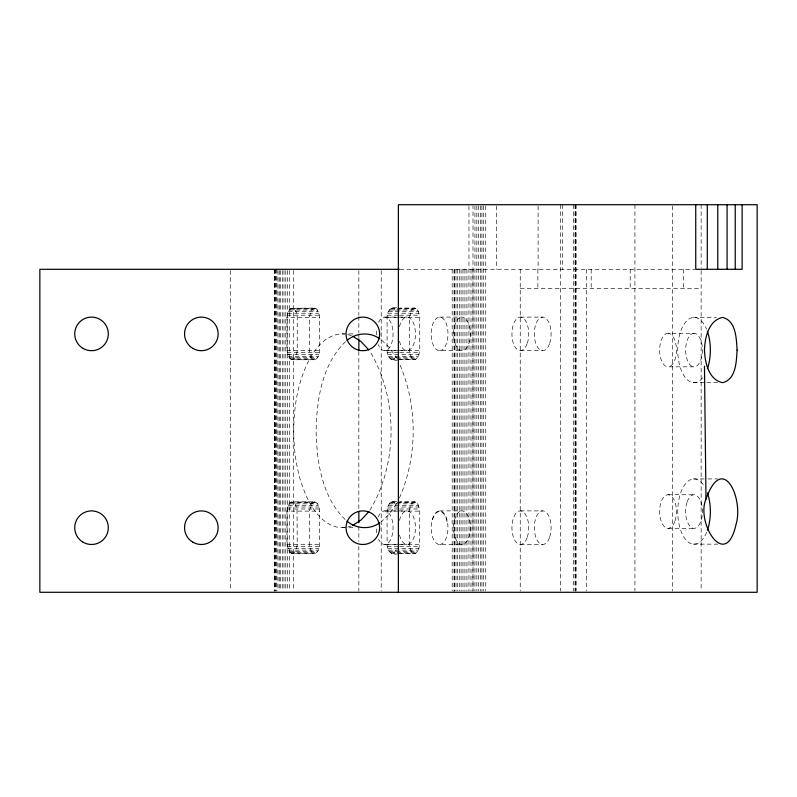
<?xml version="1.0" encoding="UTF-8"?>
<svg xmlns="http://www.w3.org/2000/svg" width="797" height="797" viewBox="0 0 797 797"><rect width="100%" height="100%" fill="white"/><g stroke="black" fill="none" stroke-linecap="round" stroke-linejoin="round"><path stroke-width="0.6" stroke-dasharray="3.98 2.99" d="M286.96 317.316L288.255 311.488L291.025 308.29L314.476 308.06L316.578 308.957L318.949 313.231L319.617 317.316L319.617 350.491C319.288 353.898 318.491 358.959 314.476 359.746L292.1 359.746L289.062 357.763L286.96 350.491L286.96 317.316L319.617 317.316M286.96 511.116C287.289 507.699 288.076 502.638 292.1 501.861L314.476 501.861C318.491 502.638 319.288 507.699 319.617 511.116L319.617 544.281C319.288 547.688 318.491 552.759 314.476 553.536L292.1 553.536L289.062 551.564L286.96 544.281L286.96 511.116L319.617 511.116M398.44 359.746C391.646 362.406 386.714 356.757 387.083 350.491L387.083 317.316C386.714 311.039 391.646 305.39 398.44 308.06M398.44 553.536C391.646 556.206 386.714 550.558 387.083 544.281L387.083 511.116C386.714 504.84 391.646 499.191 398.44 501.861M399.686 359.746L415.675 359.517L418.445 356.319L419.74 350.491L419.74 317.316L418.445 311.488L416.701 308.957L414.599 308.06L399.686 308.06M399.686 553.536L415.675 553.307L418.445 550.119L419.74 544.281L419.74 511.116L418.445 505.278L416.701 502.748L414.599 501.861L399.686 501.861M399.436 498.015C417.758 455.954 417.758 405.643 399.436 363.581M396.059 356.319L394.326 358.849L392.224 359.746M396.059 550.119L394.326 552.64L392.224 553.536M396.577 503.485L389.464 513.886L381.524 521.547M369.898 510.249C398.092 463.256 398.072 398.809 370.147 351.696M345.579 341.634C321.988 364.339 316.788 399.516 316.09 430.798C316.788 462.081 321.988 497.258 345.579 519.963M351.238 525.98L347.631 527.076M314.476 308.06L311.438 310.033L309.336 317.316L309.555 352.603L311.438 357.763L314.476 359.746M414.599 308.06L411.561 310.033L409.459 317.316L409.688 352.603L411.561 357.763L414.599 359.746M292.1 359.746C296.115 358.959 296.902 353.898 297.231 350.491L297.231 317.316C296.902 313.908 296.115 308.847 292.1 308.06M314.476 501.861L311.438 503.834L309.336 511.116L309.555 546.393L311.438 551.564L314.476 553.536M414.599 501.861C410.585 502.638 409.788 507.699 409.459 511.116L409.459 544.281C409.788 547.688 410.585 552.759 414.599 553.536M292.1 553.536C296.115 552.759 296.902 547.688 297.231 544.281L297.012 508.994L295.129 503.834L292.1 501.861M344.593 527.574C328.354 528.989 316.12 514.912 309.216 501.851C298.178 480.82 294.173 456.781 293.724 433.229C293.565 409.319 297.132 384.901 307.473 363.153C314.148 349.465 325.485 334.302 342.162 333.903L353.35 333.903M668.225 333.266L667.697 333.266A16.797 8.398 90 0 0 659.627 350.192A16.797 8.398 90 0 0 667.836 366.839L694.376 366.829A16.797 8.398 -90 0 0 702.436 349.913A16.797 8.398 -90 0 0 694.237 333.266L668.225 333.266A16.797 8.398 90 0 1 676.424 349.913A16.797 8.398 90 0 1 668.364 366.829L667.836 366.839M694.237 333.266L693.709 333.266A16.797 8.398 -90 0 0 685.639 350.192A16.797 8.398 -90 0 0 693.848 366.839M693.221 317.475L716.453 317.435M693.221 478.967L706.67 478.947M707.895 478.947L717.679 478.927M399.885 269.306L694.974 269.306M520.242 288.683L701.141 288.683M291.025 308.29L315.552 308.29M391.148 308.29L415.675 308.29M289.998 308.957L316.578 308.957M390.122 308.957L416.701 308.957M289.062 310.033L317.515 310.033M389.185 310.033L417.638 310.033M288.255 311.488L318.312 311.488M388.378 311.488L418.445 311.488M287.617 313.231L318.949 313.231M387.75 313.231L419.073 313.231M287.179 315.204L319.388 315.204M387.312 315.204L398.5 315.204M399.626 315.204L419.511 315.204M384.672 317.106L407.048 317.106M439.585 317.106L461.961 317.106A16.797 8.398 -90 0 1 469.234 342.302A16.797 8.398 -90 0 1 454.688 342.302A16.797 8.398 -90 0 1 461.961 317.106M520.331 317.106L542.707 317.106M387.083 317.316L419.74 317.316M286.96 350.491L319.617 350.491M387.083 350.491L419.74 350.491M384.672 350.7L407.048 350.7M439.585 350.7A16.797 8.398 90 0 0 446.858 325.505A16.797 8.398 90 0 0 432.313 325.505A16.797 8.398 90 0 0 439.585 350.7L461.961 350.7M520.331 350.7L542.707 350.7M287.179 352.603L319.388 352.603M387.312 352.603L398.5 352.603M399.626 352.603L419.511 352.603M287.617 354.575L318.949 354.575M387.75 354.575L419.073 354.575M288.255 356.319L318.312 356.319M388.378 356.319L418.445 356.319M289.062 357.763L317.515 357.763M389.185 357.763L417.638 357.763M289.998 358.849L316.578 358.849M390.122 358.849L416.701 358.849M291.025 359.517L315.552 359.517M391.148 359.517L415.675 359.517M667.996 494.748L694.008 494.748M291.025 502.08L315.552 502.08M391.148 502.08L415.675 502.08M289.998 502.748L316.578 502.748M390.122 502.748L416.701 502.748M289.062 503.834L317.515 503.834M389.185 503.834L417.638 503.834M288.255 505.278L318.312 505.278M388.378 505.278L418.445 505.278M287.617 507.022L318.949 507.022M387.75 507.022L419.073 507.022M287.179 508.994L319.388 508.994M387.312 508.994L398.5 508.994M399.626 508.994L419.511 508.994M384.672 510.897L407.048 510.897M439.585 510.897L461.961 510.897A16.797 8.398 -90 0 1 469.234 536.092A16.797 8.398 -90 0 1 454.688 536.092A16.797 8.398 -90 0 1 461.961 510.897M520.331 510.897L542.707 510.897M387.083 511.116L419.74 511.116M342.162 527.694L353.35 527.694M668.065 528.341L694.077 528.341M286.96 544.281L319.617 544.281M387.083 544.281L419.74 544.281M384.672 544.49L407.048 544.49M439.585 544.49A16.797 8.398 90 0 0 446.858 519.295A16.797 8.398 90 0 0 432.313 519.295A16.797 8.398 90 0 0 439.585 544.49L461.961 544.49M520.331 544.49L542.707 544.49M287.179 546.393L319.388 546.393M387.312 546.393L398.5 546.393M399.626 546.393L419.511 546.393M287.617 548.366L318.949 548.366M387.75 548.366L419.073 548.366M288.255 550.119L318.312 550.119M388.378 550.119L418.445 550.119M289.062 551.564L317.515 551.564M389.185 551.564L417.638 551.564M289.998 552.64L316.578 552.64M390.122 552.64L416.701 552.64M291.025 553.307L315.552 553.307M391.148 553.307L415.675 553.307M693.221 382.63L705.445 382.65M706.67 382.65L717.679 382.67M693.221 544.122L717.679 544.162M342.162 333.903L344.593 334.023M392.224 308.06L394.326 308.957L396.059 311.488M392.224 501.861L394.326 502.748L396.059 505.278M347.631 334.521L351.537 335.736M381.524 340.05L389.464 347.711L396.577 358.112M701.141 204.709L701.141 268.061M701.141 270.512L701.141 591.045M683.487 269.306L683.487 288.683M672.359 205.945L672.359 591.055M634.92 204.709L634.92 591.045M630.198 269.306L630.198 288.683M591.185 269.306L591.185 288.683M586.453 269.306L586.453 591.045M575.982 204.709L575.982 591.055M575.872 204.709L575.872 591.055M575.554 204.709L575.564 591.055M575.026 204.709L575.036 591.055M573.382 204.709L573.392 591.055M562.672 204.709L562.672 269.306M560.47 204.709L560.47 591.055M538.095 205.945L538.095 269.306M537.885 269.306L537.885 288.683M520.242 269.306L520.242 591.045M496.461 205.945L496.461 269.306M485.742 205.945L485.752 591.055M483.361 205.945L483.371 591.055M481.926 205.945L481.936 591.055M480.352 205.945L480.352 591.055M478.648 205.945L478.658 591.055M476.845 205.945L476.845 591.055M474.952 205.945L474.952 591.055M472.99 269.306L472.99 591.055L472.99 205.945M470.987 269.306L470.987 591.055M468.955 205.945L468.965 591.055M466.942 269.306L466.942 591.055M464.94 269.306L464.94 591.055M462.977 269.306L462.977 591.055M461.084 269.306L461.084 591.055M459.271 269.306L459.271 591.055M457.578 269.306L457.578 591.055M455.994 269.306L455.994 591.055M454.559 269.306L454.559 591.055M454.051 269.306L454.051 592.291M452.178 269.306L452.178 591.055M381.215 270.542L381.215 331.422M381.215 332.658L381.215 526.458M381.215 527.694L381.215 591.055M358.839 270.542L358.839 315.263M358.839 316.509L358.839 332.658M358.839 333.903L358.839 337.629M358.839 351.298L358.839 510.299M358.839 526.458L358.839 541.362M358.839 546.334L358.839 591.055M293.675 270.542L293.675 591.055M289.65 270.542L289.65 591.055M287.687 270.542L287.687 591.055M285.794 270.542L285.794 591.055M283.991 270.542L283.991 591.055M282.287 270.542L282.287 591.055M280.713 270.542L280.713 591.055M279.279 270.542L279.279 591.055M278.004 270.542L278.004 591.055M276.898 269.306L276.898 591.055M275.981 269.306L275.981 591.055M275.254 269.306L275.254 591.055M274.726 269.306L274.726 591.055M274.407 269.306L274.407 591.055M274.307 269.306L274.307 591.055M230.273 270.542L230.273 591.055M702.675 377.738A32.617 16.309 90 0 1 680.598 368.503A32.617 16.309 90 0 1 684.234 323.99A32.617 16.309 90 0 1 706.63 329.31M706.63 532.286A32.617 16.309 90 0 1 683.806 536.929A32.617 16.309 90 0 1 681.246 491.321A32.617 16.309 90 0 1 704.03 485.752M378.206 516.994A16.797 8.398 90 0 1 390.291 515.211A16.797 8.398 90 0 1 390.669 539.449A16.797 8.398 90 0 1 378.555 539.19M376.682 532.884A16.797 8.398 90 0 1 376.294 526.638M378.555 322.406A16.797 8.398 -90 0 1 390.669 322.147A16.797 8.398 -90 0 1 390.291 346.386A16.797 8.398 -90 0 1 378.206 344.613M376.294 334.959A16.797 8.398 -90 0 1 376.682 328.713M432.592 519.624A16.149 8.07 -90 0 1 440.631 511.684A16.149 8.07 -90 0 1 447.386 523.519M399.456 520.541A16.797 8.398 -90 0 1 412.268 514.533A16.797 8.398 -90 0 1 412.268 540.854A16.797 8.398 -90 0 1 399.456 534.847M399.456 326.75A16.797 8.398 -90 0 1 412.268 320.743A16.797 8.398 -90 0 1 412.268 347.064A16.797 8.398 -90 0 1 399.456 341.056M687.024 502.309A16.797 8.398 90 0 0 693.549 528.311A16.797 8.398 90 0 0 701.549 504.013A16.797 8.398 90 0 0 687.024 502.309M549.701 343.198A16.797 8.398 -90 0 0 543.235 317.136A16.797 8.398 -90 0 0 535.186 341.365A16.797 8.398 -90 0 0 549.701 343.198M549.701 536.989A16.797 8.398 -90 0 0 543.235 510.937A16.797 8.398 -90 0 0 535.186 535.166A16.797 8.398 -90 0 0 549.701 536.989M527.325 343.198A16.797 8.398 -90 0 0 520.859 317.136A16.797 8.398 -90 0 0 512.81 341.365A16.797 8.398 -90 0 0 527.325 343.198M527.325 536.989A16.797 8.398 -90 0 0 520.859 510.937A16.797 8.398 -90 0 0 512.81 535.166A16.797 8.398 -90 0 0 527.325 536.989M675.039 520.78A16.797 8.398 -90 0 0 668.524 494.778A16.797 8.398 -90 0 0 660.524 519.076A16.797 8.398 -90 0 0 675.039 520.78"/><path stroke-width="1.2" d="M705.983 499.052C695.681 522.752 725.828 571.728 736.119 524.037C743.721 498.723 722.779 451.959 705.983 499.052L704.468 366.202M368.881 511.614L361.121 519.963L352.732 525.362M346.984 340.488C356.03 332.668 370.077 331.652 379.8 338.835M379.8 522.762C370.077 529.955 356.03 528.929 346.984 521.118M399.347 269.306L39.85 269.306L39.85 592.291L757.15 592.291L757.15 204.709L398.37 204.709L398.37 592.291M352.732 336.234L361.121 341.634L368.881 349.983M742.137 204.709L742.137 269.306L695.741 269.306L695.741 204.709M735.232 204.709L735.232 269.306M727.093 204.709L727.093 269.306M717.768 204.709L717.768 269.306M707.298 204.709L707.298 269.306M358.839 338.874L358.839 350.052M358.839 511.544L358.839 522.722M707.427 331.413A32.617 16.309 90 0 1 707.427 368.682M707.427 492.915A32.617 16.309 90 0 1 707.427 530.184M737.095 350.052C736.368 361.35 736.179 379.472 722.57 382.67C708.583 379.78 704.877 362.286 704.468 350.052C704.877 337.808 708.583 320.324 722.57 317.425C736.179 320.633 736.368 338.755 737.095 350.052M83.127 348.448A16.797 16.797 0 0 0 108.322 333.903A16.797 16.797 0 0 0 83.127 319.358A16.797 16.797 0 0 0 83.127 348.448M83.127 542.239A16.797 16.797 0 0 0 108.322 527.694A16.797 16.797 0 0 0 83.127 513.148A16.797 16.797 0 0 0 83.127 542.239M192.944 542.239A16.797 16.797 0 0 0 218.139 527.694A16.797 16.797 0 0 0 192.944 513.148A16.797 16.797 0 0 0 192.944 542.239M192.944 348.448A16.797 16.797 0 0 0 218.139 333.903A16.797 16.797 0 0 0 192.944 319.358A16.797 16.797 0 0 0 192.944 348.448M354.446 348.448A16.797 16.797 0 0 0 379.631 333.903A16.797 16.797 0 0 0 354.446 319.358A16.797 16.797 0 0 0 354.446 348.448M353.549 541.681A16.797 16.797 0 0 0 379.601 528.75A16.797 16.797 0 0 0 355.372 512.65A16.797 16.797 0 0 0 353.549 541.681"/></g></svg>
